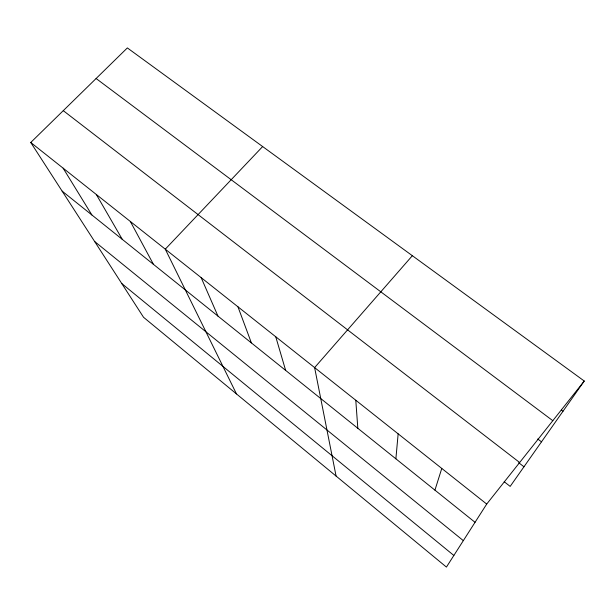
<?xml version="1.0" encoding="UTF-8"?>
<svg xmlns="http://www.w3.org/2000/svg" width="615" height="615" viewBox="0 0 615 615"><rect width="100%" height="100%" fill="white"/><g stroke="black" fill="none" stroke-linecap="round" stroke-linejoin="round"><path stroke-width="0.92" d="M395.876 458.805L398.151 433.844M434.936 490.14L441.778 468.438M584.25 381.023L486.711 504.069L446.429 567.076L143.541 317.279L30.75 142.488L127.359 47.924L584.25 381.023L510.173 486.396L504.208 481.737M412.358 255.702L314.619 367.601L336.082 476.072M262.651 146.562L165.281 249.167L236.491 393.938M561.449 410.12L562.994 411.266M96.101 78.512L552.808 420.683M537.748 438.995L541.492 441.839M63.268 110.654L519.652 462.511M518.745 462.741L523.972 466.77M30.75 142.488L486.711 504.069M62.123 191.104L475.041 522.312M94.649 241.503L463.333 540.631M121.785 283.561L453.855 555.46M63.114 168.149L91.873 214.966M96.309 194.471L122.308 239.381M130.349 221.469L153.45 264.358M201.136 277.603L217.971 316.11M237.951 306.8L251.397 342.924M275.766 336.789L285.644 370.399M355.785 400.242L357.822 428.286"/></g></svg>
